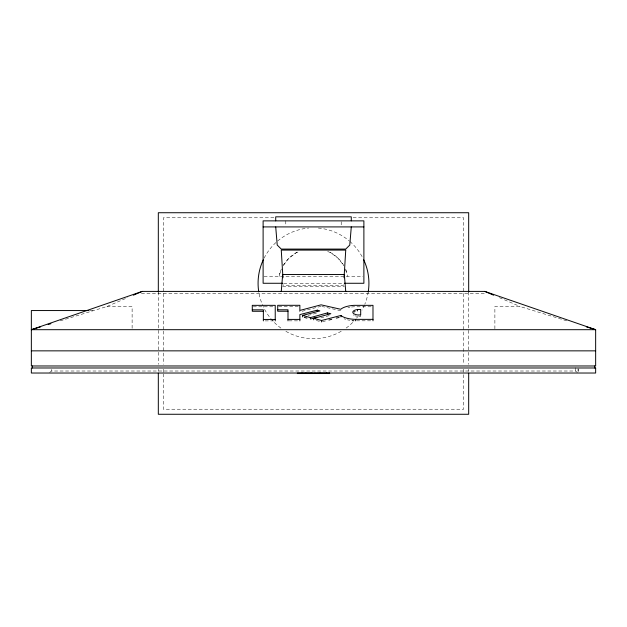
<?xml version="1.0" encoding="UTF-8"?>
<svg xmlns="http://www.w3.org/2000/svg" width="627" height="627" viewBox="0 0 627 627"><rect width="100%" height="100%" fill="white"/><g stroke="black" fill="none" stroke-linecap="round" stroke-linejoin="round"><path stroke-width="0.47" stroke-dasharray="3.13 2.35" d="M343.627 284.776L343.596 285.293L283.404 285.293L283.373 284.776M279.321 276.288L279.603 274.187A35.096 35.096 0 0 1 281.445 268.991M279.603 274.187L281.351 269.955M283.663 264.994L288.686 258.457L295.952 252.877L299.338 251.474M340.704 310.726L322.004 306.501M49.611 372.524L51.5 371.012L575.5 371.012L577.389 372.524M60.239 320.836L106.927 306.517L127.602 297.66M320.891 317.858L330.805 315.185M321.079 306.282L299.863 311.878L299.863 310.436M308.037 315.452L318.046 312.834M322.49 321.706L327.106 320.507M273.889 217.773L163.357 217.773L163.357 330.108M353.111 217.773L463.643 217.773L463.643 364.295M264.069 276.288L362.931 276.288M283.663 283.271L343.337 283.271M282.659 286.382L344.341 286.382M141.404 293.42L485.596 293.42M106.927 306.517L132.117 306.517L132.117 328.728M566.73 320.828L520.073 306.517L494.883 306.517L494.883 328.728M278.67 306.752L298.899 306.752M253.237 306.791L274.273 306.791M371.09 306.791L353.996 306.791A17.391 7.046 0 0 0 351.481 307.011M89.88 310.553L93.784 310.553M288.906 320.852L298.954 320.852M356.544 320.812L371.051 320.812M265.182 320.891L274.312 320.891M316.314 320.515L320.695 321.706M327.662 251.474L331.048 252.877L338.314 258.457L343.894 265.723A35.096 35.096 0 0 0 328.619 251.599M499.398 297.66L520.073 306.517M345.649 269.955L347.679 276.288M578.517 368.825L578.517 371.349M578.016 368.825L578.016 371.349M575.5 367.783L575.5 371.012M468.682 291.978L468.682 364.373M468.682 369.264L468.682 371.223M463.643 369.178L463.643 409.227L163.357 409.227L163.357 374.06M360.69 314.942L360.69 316.392L357.523 316.392A7.14 2.892 0 0 1 355.047 315.781M341.213 221.731L341.213 226.049M285.787 220.869L285.787 226.049M163.357 331.08L163.357 364.295M163.357 369.178L163.357 373.089M158.317 291.978L158.317 364.373M158.317 369.264L158.317 371.223M51.5 369.397L51.5 371.012M354.083 315.334A7.14 2.892 0 0 1 353.369 314.817M349.756 320.279A17.391 7.046 0 0 1 347.452 319.817M345.689 319.323A17.391 7.046 0 0 1 344.082 318.751M347.938 307.614A17.391 7.046 0 0 1 349.866 307.238M368.237 291.947A55.419 55.419 0 0 1 364.89 304.032M364.514 304.926A55.419 55.419 0 0 1 361.967 310.146M358.346 315.843A55.419 55.419 0 0 1 356.567 318.155M352.688 322.458A55.419 55.419 0 0 1 346.073 328.109M341.213 331.268A55.419 55.419 0 0 1 285.787 331.268M280.927 328.109A55.419 55.419 0 0 1 258.763 291.947M264.124 258.097A55.419 55.419 0 0 1 308.68 228.056M318.32 228.056A55.419 55.419 0 0 1 349.137 240.823M349.874 241.45A55.419 55.419 0 0 1 362.876 258.097M283.106 265.723A35.096 35.096 0 0 1 298.381 251.599M345.555 268.991A35.096 35.096 0 0 1 347.397 274.187"/><path stroke-width="0.94" d="M344.051 277.745L345.743 250.087L281.257 250.087L282.949 277.745M351.285 226.911L349.78 245.047L345.743 249.084L281.257 249.084L277.22 245.047L275.715 226.911M281.257 291.406L282.691 274.477L344.309 274.477L345.743 291.406M133.379 295.184L142.196 291.406L484.804 291.406L595.65 329.692L595.65 365.972L31.35 365.972L31.35 310.553L88.909 310.553M586.323 326.832L595.65 329.692L31.35 329.692L142.196 291.406M31.35 329.692L40.677 326.832M48.122 324.551L50.92 323.697M302.582 316.878L302.582 315.428L310.404 317.615L327.404 312.92L330.805 313.735L313.68 318.359L313.68 319.801M311.305 318.814L316.674 317.333M302.582 315.428L319.864 310.906L317.286 310.161L299.863 314.597L299.863 320.852M313.68 318.359L321.565 320.499L340.939 315.459L341.456 315.937A17.391 7.046 0 0 0 355.58 319.362L372.987 319.362M328.948 320.029L331.714 319.308M336.331 318.108L339.097 317.387M263.113 226.911L363.887 226.911M282.683 283.271L263.113 283.271L263.113 220.869L363.887 220.869L363.887 283.271L344.317 283.271M357.523 309.495L360.69 309.495L360.69 314.942L357.523 314.942A7.14 2.892 0 0 1 352.782 312.215A7.14 2.892 0 0 1 357.523 309.495L357.523 310.937M252.281 309.832L263.356 309.832L263.356 320.891M277.714 309.793L287.997 309.793L287.997 320.852M263.356 311.274L252.281 311.274L252.281 305.341L275.229 305.341L275.229 320.891M287.997 311.235L277.714 311.235L277.714 305.302L299.863 305.302L299.863 310.436L321.079 304.832L340.704 309.276A17.391 7.046 0 0 1 353.996 305.341L372.987 305.341L372.987 320.812M287.997 319.409L299.863 319.409M263.356 319.449L275.229 319.449M31.35 350.854L595.65 350.854M304.322 317.364L306.932 318.093M484.804 291.406L493.621 295.184M594.639 365.972L594.639 367.986M468.682 291.978L468.682 212.733L158.317 212.733L158.317 291.978M468.682 373.175L468.682 414.267L158.317 414.267L158.317 373.175M355.58 319.362L355.58 320.812M351.285 220.869L351.285 216.832L275.715 216.832L275.715 220.869M340.939 315.459L340.939 316.909M327.404 312.92L327.404 314.362M326.612 373.12L326.612 373.543M321.565 320.499L321.565 321.949M320.044 373.12L320.044 373.543M317.286 310.161L317.286 311.611M316.878 373.543L316.878 373.12L322.787 373.12L322.787 373.543L297.378 373.543L297.378 373.12L313.194 373.12L313.194 373.543M316.149 373.543L316.149 373.12L314.064 373.12L314.064 373.543M311.086 373.12L311.086 373.543M310.404 317.615L310.404 319.057M305.921 373.12L305.921 373.543M302.018 373.12L302.018 373.543M32.361 365.972L32.361 367.986M353.871 320.742A17.391 7.046 0 0 1 352.186 320.609M354.083 311.995A7.14 2.892 0 0 1 355.047 311.548M363.723 259.837A55.419 55.419 0 0 1 368.237 291.947M258.763 291.947A55.419 55.419 0 0 1 263.277 259.837M595.65 367.986L31.35 367.986L31.35 373.026L595.65 373.026L595.65 367.986M329.567 373.12L323.446 373.12L323.446 373.543L329.567 373.543L329.567 373.12"/></g></svg>
